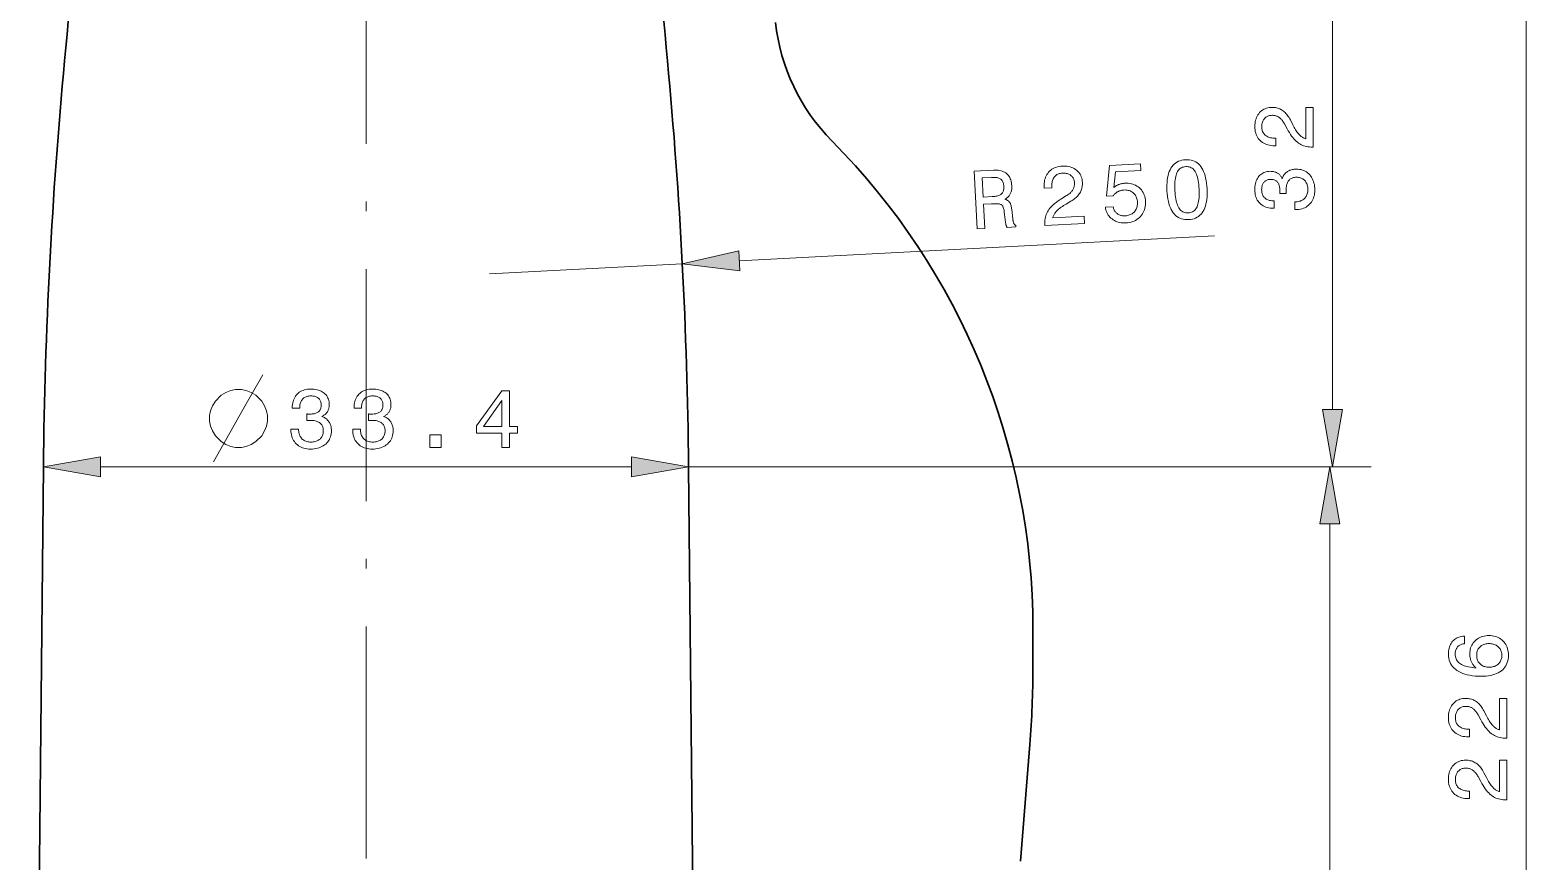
# Model space of a CAD drawing. Extents: x 0 to 297, y 0 to 420.
# Drawn here: x 130.6 to 208, y 221 to 264 of the extents above; entities that cross this region are included whole.
import ezdxf

# ---------------------------------------------------------------- set-up
doc = ezdxf.new("R2010")
doc.units = 0
doc.linetypes.add('DASHDOT', pattern=[18.5, 12, -3, 0.5, -3])

msp = doc.modelspace()

# ---------------------------------------------------------------- linework, layer by layer
at = {"color": 7, "linetype": 'DASHDOT', "lineweight": 13}
msp.add_line((147.963, 362.625), (147.963, 88.577), dxfattribs=at)
at = {"color": 7, "lineweight": 13}
for p, q in [((208.02, 118.356), (208.02, 338.447)), ((197.996, 244.356), (197.996, 270.447)), ((167.287, 252.067), (191.897, 253.35)), ((134.218, 241.402), (161.709, 241.402)), ((164.663, 241.402), (199.996, 241.402)), ((164.663, 241.402), (199.863, 241.402)), ((197.863, 174.356), (197.863, 238.447))]:
    msp.add_line(p, q, dxfattribs=at)
at = {"color": 7, "lineweight": 13, "ltscale": 0.25}
msp.add_line((154.35, 251.393), (164.337, 251.913), dxfattribs=at)
at = {"color": 7, "lineweight": 30}
for p, q in [((131.263, 241.402), (130.563, 171.402)), ((164.663, 241.402), (165.363, 171.402))]:
    msp.add_line(p, q, dxfattribs=at)
at = {"color": 7, "lineweight": 30, "ltscale": 0.05}
msp.add_line((182.488, 231.002), (182.488, 233.002), dxfattribs=at)
at = {"color": 7, "lineweight": 30, "ltscale": 0.151327}
msp.add_line((181.847, 220.985), (182.329, 227.018), dxfattribs=at)
at = {"color": 7, "lineweight": 13}
for points in [[(196.996, 257.947), (196.983, 257.947), (196.896, 257.949), (196.811, 257.955), (196.73, 257.966), (196.651, 257.98), (196.575, 257.999), (196.502, 258.021), (196.432, 258.048), (196.365, 258.079), (196.301, 258.114), (196.24, 258.154), (196.18, 258.198), (196.121, 258.25), (196.062, 258.307), (196.002, 258.372), (195.943, 258.443), (195.884, 258.521), (195.825, 258.606), (195.766, 258.697), (195.707, 258.795), (195.649, 258.9), (195.51, 259.155), (195.484, 259.2), (195.459, 259.242), (195.432, 259.282), (195.405, 259.319), (195.378, 259.354), (195.349, 259.386), (195.32, 259.416), (195.291, 259.443), (195.261, 259.468), (195.23, 259.49), (195.199, 259.51), (195.166, 259.528), (195.132, 259.544), (195.098, 259.558), (195.062, 259.569), (195.025, 259.579), (194.987, 259.586), (194.948, 259.591), (194.908, 259.595), (194.867, 259.596), (194.82, 259.594), (194.775, 259.589), (194.732, 259.581), (194.691, 259.569), (194.651, 259.555), (194.614, 259.537), (194.578, 259.516), (194.544, 259.491), (194.512, 259.463), (194.482, 259.432), (194.454, 259.398), (194.429, 259.362), (194.407, 259.324), (194.388, 259.284), (194.372, 259.241), (194.359, 259.196), (194.348, 259.149), (194.341, 259.1), (194.337, 259.048), (194.335, 258.995), (194.337, 258.941), (194.343, 258.891), (194.352, 258.842), (194.365, 258.796), (194.382, 258.751), (194.402, 258.71), (194.426, 258.67), (194.454, 258.633), (194.486, 258.598), (194.521, 258.566), (194.559, 258.536), (194.601, 258.509), (194.645, 258.486), (194.691, 258.465), (194.741, 258.448), (194.794, 258.434), (194.849, 258.423), (194.907, 258.415), (194.967, 258.41), (195.031, 258.409), (195.067, 258.409), (195.067, 258.017), (195.006, 258.017), (194.913, 258.019), (194.824, 258.027), (194.739, 258.041), (194.658, 258.06), (194.581, 258.084), (194.507, 258.114), (194.438, 258.149), (194.373, 258.189), (194.312, 258.235), (194.254, 258.286), (194.201, 258.342), (194.154, 258.402), (194.113, 258.466), (194.077, 258.533), (194.046, 258.604), (194.021, 258.679), (194.002, 258.758), (193.988, 258.841), (193.98, 258.927), (193.977, 259.018), (193.979, 259.105), (193.987, 259.188), (193.999, 259.268), (194.016, 259.345), (194.039, 259.418), (194.066, 259.488), (194.098, 259.555), (194.135, 259.618), (194.177, 259.677), (194.224, 259.734), (194.274, 259.786), (194.328, 259.832), (194.385, 259.873), (194.446, 259.908), (194.509, 259.938), (194.575, 259.963), (194.644, 259.982), (194.717, 259.996), (194.792, 260.004), (194.871, 260.007), (194.932, 260.005), (194.992, 260), (195.05, 259.992), (195.106, 259.981), (195.161, 259.967), (195.215, 259.949), (195.267, 259.928), (195.317, 259.904), (195.366, 259.877), (195.414, 259.846), (195.46, 259.813), (195.504, 259.776), (195.548, 259.735), (195.59, 259.691), (195.631, 259.644), (195.671, 259.593), (195.709, 259.539), (195.747, 259.482), (195.783, 259.421), (195.817, 259.357), (195.946, 259.104), (195.983, 259.034), (196.02, 258.968), (196.055, 258.906), (196.09, 258.849), (196.125, 258.795), (196.158, 258.745), (196.191, 258.699), (196.223, 258.658), (196.255, 258.62), (196.285, 258.587), (196.316, 258.556), (196.348, 258.528), (196.38, 258.502), (196.413, 258.478), (196.446, 258.456), (196.48, 258.437), (196.515, 258.419), (196.551, 258.404), (196.588, 258.39), (196.625, 258.379), (196.625, 260.007), (196.996, 260.007)], [(189.429, 255.687), (189.424, 255.836), (189.425, 255.977), (189.431, 256.112), (189.443, 256.24), (189.461, 256.36), (189.484, 256.474), (189.513, 256.58), (189.548, 256.68), (189.588, 256.772), (189.634, 256.858), (189.686, 256.936), (189.743, 257.007), (189.805, 257.07), (189.872, 257.125), (189.944, 257.173), (190.022, 257.213), (190.105, 257.245), (190.194, 257.269), (190.287, 257.286), (190.386, 257.295), (190.486, 257.296), (190.582, 257.29), (190.673, 257.275), (190.759, 257.251), (190.841, 257.22), (190.918, 257.181), (190.99, 257.133), (191.058, 257.078), (191.122, 257.014), (191.18, 256.942), (191.235, 256.862), (191.284, 256.774), (191.328, 256.679), (191.368, 256.576), (191.402, 256.465), (191.432, 256.347), (191.457, 256.22), (191.477, 256.087), (191.493, 255.945), (191.503, 255.795), (191.508, 255.646), (191.508, 255.504), (191.502, 255.369), (191.49, 255.241), (191.472, 255.121), (191.449, 255.008), (191.421, 254.901), (191.387, 254.802), (191.347, 254.711), (191.301, 254.626), (191.25, 254.549), (191.194, 254.479), (191.132, 254.417), (191.065, 254.362), (190.992, 254.315), (190.914, 254.276), (190.83, 254.244), (190.742, 254.22), (190.647, 254.203), (190.548, 254.194), (190.449, 254.193), (190.354, 254.2), (190.263, 254.215), (190.177, 254.238), (190.096, 254.269), (190.019, 254.309), (189.946, 254.356), (189.878, 254.412), (189.814, 254.476), (189.755, 254.547), (189.7, 254.627), (189.65, 254.715), (189.605, 254.81), (189.565, 254.912), (189.53, 255.022), (189.5, 255.14), (189.475, 255.266), (189.455, 255.399), (189.44, 255.539)], [(179.601, 253.71), (179.445, 256.702), (180.445, 256.754), (180.532, 256.756), (180.614, 256.754), (180.693, 256.747), (180.767, 256.736), (180.837, 256.72), (180.904, 256.699), (180.967, 256.674), (181.025, 256.644), (181.08, 256.61), (181.13, 256.571), (181.177, 256.528), (181.219, 256.48), (181.256, 256.429), (181.289, 256.373), (181.318, 256.312), (181.342, 256.248), (181.362, 256.18), (181.377, 256.107), (181.388, 256.03), (181.395, 255.948), (181.396, 255.9), (181.396, 255.853), (181.393, 255.807), (181.389, 255.763), (181.382, 255.72), (181.373, 255.678), (181.362, 255.638), (181.349, 255.599), (181.334, 255.562), (181.317, 255.526), (181.297, 255.492), (181.276, 255.459), (181.253, 255.428), (181.228, 255.398), (181.201, 255.369), (181.171, 255.342), (181.14, 255.317), (181.107, 255.293), (181.072, 255.271), (181.034, 255.25), (181.067, 255.241), (181.098, 255.23), (181.126, 255.219), (181.154, 255.206), (181.179, 255.192), (181.202, 255.176), (181.224, 255.159), (181.244, 255.141), (181.262, 255.122), (181.279, 255.101), (181.294, 255.078), (181.308, 255.052), (181.321, 255.022), (181.333, 254.988), (181.345, 254.952), (181.356, 254.912), (181.365, 254.868), (181.374, 254.821), (181.382, 254.771), (181.389, 254.717), (181.446, 254.233), (181.45, 254.202), (181.454, 254.173), (181.459, 254.146), (181.464, 254.12), (181.469, 254.097), (181.474, 254.075), (181.48, 254.054), (181.486, 254.035), (181.492, 254.018), (181.498, 254.003), (181.505, 253.989), (181.513, 253.976), (181.521, 253.963), (181.53, 253.951), (181.54, 253.94), (181.55, 253.93), (181.561, 253.921), (181.572, 253.912), (181.584, 253.904), (181.597, 253.896), (181.601, 253.814), (181.148, 253.791), (181.142, 253.801), (181.136, 253.811), (181.13, 253.823), (181.124, 253.836), (181.118, 253.85), (181.113, 253.865), (181.108, 253.88), (181.102, 253.897), (181.097, 253.915), (181.092, 253.933), (181.088, 253.953), (181.083, 253.975), (181.079, 253.997), (181.074, 254.021), (181.07, 254.046), (181.065, 254.073), (181.061, 254.101), (181.057, 254.13), (181.053, 254.161), (181.049, 254.193), (181.008, 254.579), (181.001, 254.636), (180.992, 254.688), (180.982, 254.736), (180.97, 254.779), (180.957, 254.819), (180.942, 254.854), (180.926, 254.885), (180.908, 254.913), (180.889, 254.935), (180.868, 254.954), (180.844, 254.97), (180.813, 254.983), (180.776, 254.994), (180.733, 255.004), (180.684, 255.011), (180.628, 255.016), (180.567, 255.019), (180.499, 255.02), (180.426, 255.019), (180.346, 255.016), (179.935, 254.994), (180.001, 253.731)], [(180.353, 256.382), (179.864, 256.356), (179.916, 255.36), (180.377, 255.384), (180.445, 255.389), (180.509, 255.396), (180.568, 255.405), (180.623, 255.416), (180.674, 255.429), (180.72, 255.444), (180.762, 255.461), (180.8, 255.481), (180.833, 255.502), (180.862, 255.526), (180.887, 255.552), (180.909, 255.581), (180.928, 255.613), (180.945, 255.648), (180.958, 255.685), (180.968, 255.726), (180.976, 255.77), (180.98, 255.816), (180.982, 255.866), (180.981, 255.918), (180.977, 255.97), (180.97, 256.018), (180.961, 256.063), (180.949, 256.105), (180.935, 256.144), (180.918, 256.18), (180.898, 256.212), (180.876, 256.242), (180.851, 256.268), (180.824, 256.291), (180.794, 256.312), (180.759, 256.329), (180.722, 256.345), (180.68, 256.357), (180.635, 256.368), (180.586, 256.375), (180.533, 256.381), (180.477, 256.384), (180.416, 256.384)], [(183.105, 253.893), (183.104, 253.905), (183.102, 253.993), (183.104, 254.078), (183.11, 254.16), (183.12, 254.239), (183.135, 254.316), (183.154, 254.39), (183.177, 254.461), (183.204, 254.529), (183.236, 254.595), (183.272, 254.658), (183.314, 254.72), (183.362, 254.782), (183.416, 254.844), (183.478, 254.907), (183.546, 254.97), (183.621, 255.033), (183.702, 255.096), (183.79, 255.16), (183.885, 255.224), (183.987, 255.288), (184.234, 255.44), (184.277, 255.467), (184.318, 255.495), (184.357, 255.524), (184.392, 255.553), (184.426, 255.582), (184.456, 255.612), (184.485, 255.642), (184.51, 255.673), (184.534, 255.704), (184.554, 255.736), (184.573, 255.769), (184.589, 255.802), (184.603, 255.837), (184.615, 255.872), (184.624, 255.909), (184.632, 255.946), (184.637, 255.984), (184.641, 256.023), (184.642, 256.064), (184.641, 256.105), (184.637, 256.151), (184.629, 256.196), (184.619, 256.239), (184.605, 256.279), (184.589, 256.318), (184.569, 256.354), (184.546, 256.389), (184.519, 256.421), (184.49, 256.452), (184.457, 256.481), (184.422, 256.507), (184.385, 256.53), (184.346, 256.55), (184.304, 256.567), (184.261, 256.58), (184.215, 256.591), (184.168, 256.599), (184.118, 256.604), (184.067, 256.605), (184.013, 256.604), (183.96, 256.6), (183.909, 256.591), (183.861, 256.58), (183.816, 256.564), (183.772, 256.545), (183.732, 256.523), (183.694, 256.496), (183.658, 256.467), (183.625, 256.433), (183.594, 256.397), (183.566, 256.357), (183.542, 256.314), (183.521, 256.269), (183.503, 256.221), (183.488, 256.17), (183.477, 256.117), (183.468, 256.062), (183.464, 256.003), (183.462, 255.942), (183.464, 255.879), (183.466, 255.843), (183.074, 255.823), (183.071, 255.884), (183.069, 255.977), (183.072, 256.066), (183.081, 256.152), (183.096, 256.233), (183.116, 256.312), (183.142, 256.386), (183.173, 256.457), (183.21, 256.525), (183.253, 256.588), (183.301, 256.648), (183.354, 256.704), (183.412, 256.754), (183.473, 256.799), (183.538, 256.838), (183.608, 256.873), (183.682, 256.901), (183.759, 256.925), (183.841, 256.943), (183.927, 256.956), (184.017, 256.963), (184.104, 256.965), (184.188, 256.962), (184.269, 256.954), (184.346, 256.941), (184.42, 256.923), (184.492, 256.899), (184.56, 256.871), (184.625, 256.837), (184.686, 256.798), (184.745, 256.754), (184.8, 256.706), (184.849, 256.655), (184.893, 256.6), (184.931, 256.542), (184.964, 256.48), (184.992, 256.415), (185.015, 256.347), (185.032, 256.275), (185.045, 256.2), (185.051, 256.122), (185.053, 256.061), (185.051, 256.001), (185.046, 255.943), (185.038, 255.885), (185.027, 255.83), (185.012, 255.775), (184.994, 255.722), (184.972, 255.671), (184.948, 255.62), (184.92, 255.572), (184.888, 255.524), (184.854, 255.477), (184.815, 255.432), (184.774, 255.387), (184.729, 255.344), (184.68, 255.302), (184.628, 255.26), (184.573, 255.22), (184.514, 255.181), (184.452, 255.143), (184.206, 255.001), (184.138, 254.961), (184.074, 254.921), (184.014, 254.882), (183.958, 254.844), (183.906, 254.807), (183.858, 254.771), (183.815, 254.736), (183.775, 254.701), (183.739, 254.668), (183.707, 254.635), (183.678, 254.603), (183.652, 254.57), (183.627, 254.537), (183.605, 254.503), (183.585, 254.468), (183.567, 254.433), (183.552, 254.397), (183.538, 254.361), (183.527, 254.323), (183.517, 254.286), (185.143, 254.37), (185.162, 254)], [(186.241, 254.839), (186.641, 254.86), (186.652, 254.815), (186.665, 254.772), (186.681, 254.731), (186.699, 254.692), (186.719, 254.655), (186.741, 254.621), (186.766, 254.589), (186.794, 254.559), (186.823, 254.531), (186.855, 254.505), (186.889, 254.482), (186.925, 254.461), (186.962, 254.443), (187.001, 254.428), (187.041, 254.416), (187.083, 254.406), (187.127, 254.399), (187.172, 254.395), (187.219, 254.393), (187.267, 254.395), (187.326, 254.399), (187.383, 254.408), (187.436, 254.42), (187.488, 254.435), (187.536, 254.455), (187.583, 254.477), (187.626, 254.503), (187.667, 254.533), (187.706, 254.566), (187.742, 254.603), (187.775, 254.643), (187.804, 254.684), (187.829, 254.728), (187.851, 254.774), (187.868, 254.822), (187.882, 254.872), (187.892, 254.925), (187.899, 254.979), (187.901, 255.036), (187.9, 255.095), (187.895, 255.154), (187.887, 255.211), (187.875, 255.266), (187.859, 255.318), (187.84, 255.367), (187.818, 255.413), (187.792, 255.457), (187.763, 255.498), (187.73, 255.536), (187.694, 255.572), (187.654, 255.604), (187.613, 255.633), (187.569, 255.658), (187.523, 255.679), (187.474, 255.696), (187.424, 255.71), (187.371, 255.72), (187.315, 255.726), (187.258, 255.729), (187.198, 255.727), (187.163, 255.725), (187.129, 255.721), (187.096, 255.716), (187.063, 255.709), (187.032, 255.701), (187, 255.692), (186.97, 255.681), (186.94, 255.669), (186.911, 255.656), (186.882, 255.641), (186.855, 255.625), (186.828, 255.608), (186.802, 255.589), (186.776, 255.569), (186.752, 255.548), (186.728, 255.525), (186.705, 255.501), (186.683, 255.476), (186.662, 255.45), (186.642, 255.422), (186.298, 255.404), (186.452, 257.004), (188.052, 257.087), (188.07, 256.733), (186.758, 256.665), (186.68, 255.852), (186.701, 255.872), (186.723, 255.891), (186.746, 255.909), (186.769, 255.926), (186.793, 255.942), (186.818, 255.957), (186.844, 255.972), (186.871, 255.985), (186.898, 255.998), (186.927, 256.01), (186.956, 256.021), (186.985, 256.031), (187.015, 256.04), (187.046, 256.048), (187.078, 256.055), (187.11, 256.061), (187.142, 256.066), (187.175, 256.07), (187.209, 256.074), (187.243, 256.076), (187.334, 256.078), (187.421, 256.074), (187.505, 256.065), (187.585, 256.05), (187.663, 256.029), (187.737, 256.003), (187.807, 255.971), (187.875, 255.933), (187.939, 255.89), (187.999, 255.841), (188.056, 255.787), (188.107, 255.73), (188.152, 255.669), (188.192, 255.604), (188.227, 255.535), (188.256, 255.463), (188.279, 255.387), (188.298, 255.308), (188.311, 255.225), (188.318, 255.138), (188.32, 255.045), (188.315, 254.955), (188.305, 254.869), (188.288, 254.786), (188.266, 254.707), (188.237, 254.63), (188.202, 254.557), (188.161, 254.488), (188.113, 254.421), (188.06, 254.358), (188.001, 254.299), (187.939, 254.246), (187.873, 254.198), (187.802, 254.157), (187.728, 254.12), (187.65, 254.09), (187.568, 254.065), (187.483, 254.046), (187.393, 254.033), (187.299, 254.025), (187.216, 254.023), (187.135, 254.026), (187.057, 254.034), (186.982, 254.046), (186.909, 254.064), (186.839, 254.087), (186.771, 254.115), (186.706, 254.147), (186.644, 254.185), (186.585, 254.227), (186.529, 254.274), (186.478, 254.323), (186.431, 254.376), (186.39, 254.433), (186.353, 254.492), (186.321, 254.555), (186.294, 254.621), (186.272, 254.691), (186.254, 254.763)], [(189.842, 255.709), (189.85, 255.588), (189.86, 255.475), (189.873, 255.368), (189.889, 255.268), (189.908, 255.175), (189.929, 255.088), (189.953, 255.009), (189.979, 254.936), (190.009, 254.87), (190.041, 254.81), (190.076, 254.757), (190.114, 254.71), (190.155, 254.669), (190.199, 254.634), (190.246, 254.605), (190.297, 254.582), (190.35, 254.564), (190.407, 254.553), (190.467, 254.547), (190.529, 254.548), (190.592, 254.554), (190.651, 254.565), (190.707, 254.583), (190.758, 254.605), (190.806, 254.633), (190.85, 254.667), (190.89, 254.706), (190.926, 254.751), (190.959, 254.801), (190.987, 254.857), (191.012, 254.918), (191.034, 254.987), (191.052, 255.062), (191.068, 255.143), (191.079, 255.232), (191.088, 255.327), (191.093, 255.429), (191.095, 255.537), (191.093, 255.652), (191.088, 255.774), (191.08, 255.896), (191.07, 256.011), (191.057, 256.119), (191.041, 256.22), (191.023, 256.313), (191.002, 256.4), (190.979, 256.48), (190.952, 256.553), (190.924, 256.619), (190.892, 256.678), (190.858, 256.73), (190.821, 256.777), (190.78, 256.817), (190.736, 256.852), (190.689, 256.881), (190.638, 256.904), (190.585, 256.921), (190.528, 256.932), (190.468, 256.938), (190.405, 256.937), (190.342, 256.931), (190.283, 256.919), (190.228, 256.902), (190.177, 256.879), (190.129, 256.851), (190.085, 256.817), (190.045, 256.777), (190.008, 256.732), (189.975, 256.681), (189.946, 256.625), (189.92, 256.563), (189.898, 256.494), (189.879, 256.419), (189.864, 256.337), (189.852, 256.248), (189.843, 256.154), (189.838, 256.052), (189.836, 255.944), (189.837, 255.83)], [(196.056, 254.713), (196.056, 255.111), (196.117, 255.114), (196.176, 255.12), (196.233, 255.13), (196.286, 255.142), (196.336, 255.158), (196.384, 255.177), (196.429, 255.199), (196.471, 255.225), (196.51, 255.253), (196.546, 255.285), (196.579, 255.32), (196.608, 255.358), (196.634, 255.398), (196.657, 255.441), (196.676, 255.486), (196.692, 255.535), (196.704, 255.586), (196.713, 255.639), (196.718, 255.695), (196.72, 255.754), (196.718, 255.812), (196.713, 255.867), (196.705, 255.92), (196.694, 255.97), (196.68, 256.018), (196.663, 256.063), (196.642, 256.106), (196.618, 256.146), (196.592, 256.184), (196.562, 256.219), (196.529, 256.251), (196.494, 256.28), (196.456, 256.306), (196.416, 256.328), (196.374, 256.347), (196.329, 256.362), (196.282, 256.374), (196.233, 256.382), (196.181, 256.387), (196.127, 256.389), (196.078, 256.387), (196.031, 256.382), (195.987, 256.374), (195.944, 256.362), (195.904, 256.347), (195.866, 256.329), (195.83, 256.307), (195.797, 256.282), (195.765, 256.253), (195.736, 256.221), (195.71, 256.186), (195.686, 256.149), (195.665, 256.109), (195.646, 256.066), (195.631, 256.02), (195.618, 255.971), (195.609, 255.92), (195.602, 255.866), (195.597, 255.81), (195.596, 255.75), (195.596, 255.742), (195.596, 255.733), (195.596, 255.724), (195.596, 255.716), (195.597, 255.707), (195.597, 255.698), (195.597, 255.689), (195.597, 255.68), (195.598, 255.671), (195.598, 255.662), (195.599, 255.652), (195.599, 255.642), (195.6, 255.631), (195.6, 255.62), (195.601, 255.608), (195.601, 255.595), (195.602, 255.582), (195.603, 255.569), (195.604, 255.554), (195.604, 255.539), (195.265, 255.539), (195.265, 255.549), (195.266, 255.558), (195.266, 255.567), (195.267, 255.576), (195.267, 255.585), (195.267, 255.593), (195.267, 255.602), (195.268, 255.611), (195.268, 255.619), (195.268, 255.628), (195.268, 255.636), (195.269, 255.645), (195.269, 255.653), (195.269, 255.661), (195.269, 255.668), (195.269, 255.676), (195.269, 255.684), (195.269, 255.691), (195.269, 255.699), (195.269, 255.706), (195.268, 255.763), (195.265, 255.816), (195.259, 255.867), (195.251, 255.915), (195.241, 255.959), (195.228, 256.001), (195.213, 256.039), (195.196, 256.075), (195.176, 256.107), (195.154, 256.137), (195.13, 256.164), (195.104, 256.188), (195.074, 256.209), (195.043, 256.227), (195.009, 256.242), (194.973, 256.255), (194.934, 256.265), (194.893, 256.272), (194.849, 256.276), (194.803, 256.277), (194.759, 256.276), (194.716, 256.272), (194.676, 256.265), (194.638, 256.255), (194.602, 256.243), (194.568, 256.228), (194.536, 256.211), (194.506, 256.19), (194.479, 256.167), (194.453, 256.141), (194.43, 256.113), (194.409, 256.082), (194.391, 256.049), (194.375, 256.013), (194.362, 255.975), (194.351, 255.935), (194.342, 255.893), (194.336, 255.847), (194.332, 255.8), (194.331, 255.75), (194.333, 255.694), (194.338, 255.641), (194.346, 255.591), (194.357, 255.543), (194.372, 255.498), (194.39, 255.456), (194.411, 255.416), (194.435, 255.38), (194.463, 255.346), (194.493, 255.315), (194.527, 255.287), (194.564, 255.261), (194.604, 255.239), (194.648, 255.22), (194.694, 255.203), (194.743, 255.19), (194.795, 255.18), (194.85, 255.172), (194.909, 255.168), (194.97, 255.166), (194.97, 254.783), (194.94, 254.783), (194.854, 254.785), (194.771, 254.793), (194.692, 254.806), (194.617, 254.823), (194.545, 254.847), (194.476, 254.875), (194.411, 254.908), (194.35, 254.946), (194.292, 254.99), (194.238, 255.039), (194.189, 255.092), (194.144, 255.148), (194.105, 255.208), (194.071, 255.272), (194.042, 255.339), (194.019, 255.41), (194, 255.485), (193.987, 255.562), (193.98, 255.644), (193.977, 255.729), (193.979, 255.819), (193.985, 255.905), (193.996, 255.986), (194.011, 256.064), (194.03, 256.137), (194.054, 256.206), (194.081, 256.271), (194.113, 256.332), (194.149, 256.389), (194.19, 256.442), (194.234, 256.49), (194.282, 256.533), (194.333, 256.571), (194.387, 256.604), (194.445, 256.631), (194.506, 256.654), (194.571, 256.672), (194.638, 256.685), (194.71, 256.692), (194.784, 256.695), (194.827, 256.694), (194.869, 256.691), (194.909, 256.686), (194.948, 256.679), (194.986, 256.671), (195.022, 256.66), (195.057, 256.648), (195.091, 256.633), (195.124, 256.617), (195.155, 256.599), (195.185, 256.579), (195.214, 256.557), (195.241, 256.533), (195.267, 256.507), (195.291, 256.48), (195.314, 256.451), (195.335, 256.419), (195.354, 256.387), (195.373, 256.352), (195.389, 256.315), (195.408, 256.362), (195.429, 256.407), (195.451, 256.45), (195.476, 256.49), (195.503, 256.528), (195.531, 256.564), (195.562, 256.597), (195.594, 256.628), (195.629, 256.657), (195.666, 256.683), (195.704, 256.707), (195.744, 256.728), (195.786, 256.747), (195.83, 256.763), (195.875, 256.777), (195.922, 256.788), (195.971, 256.797), (196.021, 256.803), (196.073, 256.807), (196.127, 256.809), (196.212, 256.806), (196.293, 256.797), (196.371, 256.782), (196.446, 256.761), (196.517, 256.735), (196.584, 256.702), (196.649, 256.664), (196.709, 256.62), (196.767, 256.569), (196.821, 256.513), (196.871, 256.452), (196.915, 256.388), (196.954, 256.319), (196.988, 256.246), (197.017, 256.17), (197.04, 256.089), (197.059, 256.005), (197.072, 255.917), (197.08, 255.825), (197.082, 255.729), (197.08, 255.638), (197.071, 255.551), (197.058, 255.468), (197.039, 255.388), (197.014, 255.312), (196.984, 255.24), (196.949, 255.172), (196.908, 255.107), (196.862, 255.046), (196.81, 254.989), (196.754, 254.937), (196.694, 254.89), (196.631, 254.848), (196.564, 254.812), (196.493, 254.782), (196.419, 254.757), (196.341, 254.738), (196.259, 254.724), (196.174, 254.716), (196.085, 254.713)], [(167.26, 252.587), (164.337, 251.913), (167.314, 251.547)], [(141.514, 245.402), (141.214, 245.402), (140.964, 245.352), (140.714, 245.252), (140.464, 245.102), (140.164, 244.802), (140.014, 244.552), (139.914, 244.302), (139.864, 244.052), (139.864, 243.752), (139.914, 243.502), (140.014, 243.252), (140.164, 243.002), (140.464, 242.702), (140.714, 242.552), (140.964, 242.452), (141.214, 242.402), (141.514, 242.402), (141.764, 242.452), (142.014, 242.552), (142.264, 242.702), (142.564, 243.002), (142.714, 243.252), (142.814, 243.502), (142.864, 243.752), (142.864, 244.052), (142.814, 244.302), (142.714, 244.552), (142.564, 244.802), (142.264, 245.102), (142.014, 245.252), (141.764, 245.352)], [(144.075, 243.342), (144.474, 243.342), (144.476, 243.28), (144.482, 243.221), (144.492, 243.165), (144.504, 243.112), (144.52, 243.061), (144.539, 243.014), (144.561, 242.969), (144.587, 242.927), (144.616, 242.888), (144.647, 242.852), (144.682, 242.819), (144.72, 242.789), (144.76, 242.763), (144.803, 242.74), (144.849, 242.721), (144.897, 242.706), (144.948, 242.693), (145.001, 242.685), (145.058, 242.679), (145.117, 242.678), (145.174, 242.679), (145.23, 242.684), (145.282, 242.692), (145.333, 242.703), (145.38, 242.717), (145.426, 242.735), (145.468, 242.755), (145.508, 242.779), (145.546, 242.806), (145.581, 242.836), (145.614, 242.869), (145.642, 242.904), (145.668, 242.941), (145.69, 242.981), (145.709, 243.023), (145.724, 243.068), (145.736, 243.115), (145.744, 243.164), (145.749, 243.216), (145.751, 243.27), (145.749, 243.319), (145.744, 243.366), (145.736, 243.411), (145.724, 243.453), (145.709, 243.493), (145.691, 243.531), (145.669, 243.567), (145.644, 243.601), (145.615, 243.632), (145.583, 243.661), (145.549, 243.688), (145.511, 243.712), (145.471, 243.733), (145.428, 243.751), (145.382, 243.766), (145.333, 243.779), (145.282, 243.789), (145.228, 243.796), (145.172, 243.8), (145.112, 243.801), (145.104, 243.801), (145.095, 243.801), (145.087, 243.801), (145.078, 243.801), (145.069, 243.801), (145.06, 243.801), (145.051, 243.8), (145.042, 243.8), (145.033, 243.8), (145.024, 243.799), (145.014, 243.799), (145.004, 243.798), (144.993, 243.798), (144.982, 243.797), (144.97, 243.797), (144.957, 243.796), (144.944, 243.795), (144.931, 243.795), (144.916, 243.794), (144.901, 243.793), (144.901, 244.132), (144.911, 244.132), (144.92, 244.132), (144.929, 244.131), (144.938, 244.131), (144.947, 244.131), (144.956, 244.13), (144.964, 244.13), (144.973, 244.13), (144.982, 244.129), (144.99, 244.129), (144.998, 244.129), (145.007, 244.129), (145.015, 244.129), (145.023, 244.129), (145.031, 244.128), (145.038, 244.128), (145.046, 244.128), (145.053, 244.128), (145.061, 244.128), (145.068, 244.128), (145.125, 244.129), (145.178, 244.133), (145.229, 244.139), (145.277, 244.147), (145.321, 244.157), (145.363, 244.17), (145.401, 244.184), (145.437, 244.202), (145.47, 244.221), (145.499, 244.243), (145.526, 244.267), (145.55, 244.294), (145.571, 244.323), (145.589, 244.354), (145.604, 244.388), (145.617, 244.425), (145.627, 244.463), (145.634, 244.504), (145.638, 244.548), (145.639, 244.594), (145.638, 244.639), (145.634, 244.681), (145.627, 244.721), (145.618, 244.759), (145.605, 244.795), (145.59, 244.829), (145.573, 244.861), (145.552, 244.891), (145.529, 244.919), (145.503, 244.944), (145.475, 244.967), (145.444, 244.988), (145.411, 245.006), (145.376, 245.022), (145.338, 245.036), (145.297, 245.047), (145.255, 245.055), (145.21, 245.061), (145.162, 245.065), (145.112, 245.066), (145.056, 245.065), (145.003, 245.06), (144.953, 245.052), (144.905, 245.04), (144.86, 245.026), (144.818, 245.008), (144.779, 244.987), (144.742, 244.962), (144.708, 244.935), (144.677, 244.904), (144.649, 244.87), (144.623, 244.833), (144.601, 244.793), (144.582, 244.75), (144.565, 244.704), (144.552, 244.655), (144.542, 244.602), (144.534, 244.547), (144.53, 244.489), (144.528, 244.428), (144.145, 244.428), (144.145, 244.457), (144.147, 244.543), (144.155, 244.626), (144.168, 244.705), (144.186, 244.781), (144.209, 244.853), (144.237, 244.921), (144.27, 244.986), (144.309, 245.047), (144.352, 245.105), (144.401, 245.159), (144.454, 245.209), (144.51, 245.253), (144.571, 245.292), (144.634, 245.326), (144.701, 245.355), (144.772, 245.379), (144.847, 245.397), (144.925, 245.41), (145.006, 245.418), (145.091, 245.421), (145.181, 245.418), (145.267, 245.412), (145.348, 245.401), (145.426, 245.386), (145.499, 245.367), (145.568, 245.344), (145.633, 245.316), (145.694, 245.284), (145.751, 245.248), (145.804, 245.208), (145.852, 245.163), (145.895, 245.116), (145.933, 245.065), (145.966, 245.01), (145.994, 244.952), (146.016, 244.891), (146.034, 244.827), (146.047, 244.759), (146.054, 244.688), (146.057, 244.613), (146.056, 244.57), (146.053, 244.529), (146.048, 244.488), (146.041, 244.449), (146.033, 244.412), (146.022, 244.375), (146.01, 244.34), (145.995, 244.306), (145.979, 244.273), (145.961, 244.242), (145.941, 244.212), (145.919, 244.183), (145.895, 244.156), (145.869, 244.131), (145.842, 244.107), (145.813, 244.084), (145.782, 244.063), (145.749, 244.043), (145.714, 244.025), (145.677, 244.008), (145.725, 243.989), (145.77, 243.969), (145.812, 243.946), (145.853, 243.921), (145.891, 243.895), (145.926, 243.866), (145.959, 243.835), (145.99, 243.803), (146.019, 243.768), (146.045, 243.732), (146.069, 243.693), (146.09, 243.653), (146.109, 243.611), (146.125, 243.568), (146.139, 243.523), (146.151, 243.476), (146.159, 243.427), (146.166, 243.376), (146.169, 243.324), (146.171, 243.27), (146.168, 243.185), (146.159, 243.104), (146.144, 243.026), (146.123, 242.952), (146.097, 242.881), (146.064, 242.813), (146.026, 242.749), (145.982, 242.688), (145.932, 242.631), (145.875, 242.577), (145.815, 242.527), (145.75, 242.482), (145.681, 242.443), (145.608, 242.409), (145.532, 242.38), (145.451, 242.357), (145.367, 242.339), (145.279, 242.326), (145.187, 242.318), (145.091, 242.315), (145, 242.318), (144.913, 242.326), (144.83, 242.34), (144.75, 242.359), (144.674, 242.383), (144.602, 242.413), (144.534, 242.448), (144.469, 242.489), (144.408, 242.535), (144.351, 242.587), (144.299, 242.643), (144.252, 242.703), (144.21, 242.767), (144.174, 242.834), (144.144, 242.904), (144.119, 242.979), (144.1, 243.057), (144.086, 243.138), (144.078, 243.223), (144.075, 243.312)], [(147.273, 243.342), (147.672, 243.342), (147.675, 243.28), (147.681, 243.221), (147.69, 243.165), (147.703, 243.112), (147.718, 243.061), (147.737, 243.014), (147.76, 242.969), (147.785, 242.927), (147.814, 242.888), (147.846, 242.852), (147.88, 242.819), (147.918, 242.789), (147.958, 242.763), (148.001, 242.74), (148.047, 242.721), (148.095, 242.706), (148.146, 242.693), (148.199, 242.685), (148.256, 242.679), (148.315, 242.678), (148.372, 242.679), (148.428, 242.684), (148.48, 242.692), (148.531, 242.703), (148.578, 242.717), (148.624, 242.735), (148.666, 242.755), (148.707, 242.779), (148.744, 242.806), (148.78, 242.836), (148.812, 242.869), (148.841, 242.904), (148.866, 242.941), (148.888, 242.981), (148.907, 243.023), (148.922, 243.068), (148.934, 243.115), (148.942, 243.164), (148.948, 243.216), (148.949, 243.27), (148.948, 243.319), (148.943, 243.366), (148.934, 243.411), (148.922, 243.453), (148.907, 243.493), (148.889, 243.531), (148.867, 243.567), (148.842, 243.601), (148.814, 243.632), (148.782, 243.661), (148.747, 243.688), (148.709, 243.712), (148.669, 243.733), (148.626, 243.751), (148.58, 243.766), (148.532, 243.779), (148.48, 243.789), (148.426, 243.796), (148.37, 243.8), (148.31, 243.801), (148.302, 243.801), (148.293, 243.801), (148.285, 243.801), (148.276, 243.801), (148.267, 243.801), (148.258, 243.801), (148.249, 243.8), (148.24, 243.8), (148.231, 243.8), (148.222, 243.799), (148.212, 243.799), (148.202, 243.798), (148.191, 243.798), (148.18, 243.797), (148.168, 243.797), (148.156, 243.796), (148.143, 243.795), (148.129, 243.795), (148.115, 243.794), (148.1, 243.793), (148.1, 244.132), (148.109, 244.132), (148.118, 244.132), (148.127, 244.131), (148.136, 244.131), (148.145, 244.131), (148.154, 244.13), (148.163, 244.13), (148.171, 244.13), (148.18, 244.129), (148.188, 244.129), (148.197, 244.129), (148.205, 244.129), (148.213, 244.129), (148.221, 244.129), (148.229, 244.128), (148.237, 244.128), (148.244, 244.128), (148.252, 244.128), (148.259, 244.128), (148.266, 244.128), (148.323, 244.129), (148.377, 244.133), (148.427, 244.139), (148.475, 244.147), (148.519, 244.157), (148.561, 244.17), (148.6, 244.184), (148.635, 244.202), (148.668, 244.221), (148.697, 244.243), (148.724, 244.267), (148.748, 244.294), (148.769, 244.323), (148.787, 244.354), (148.802, 244.388), (148.815, 244.425), (148.825, 244.463), (148.832, 244.504), (148.836, 244.548), (148.838, 244.594), (148.836, 244.639), (148.832, 244.681), (148.825, 244.721), (148.816, 244.759), (148.804, 244.795), (148.789, 244.829), (148.771, 244.861), (148.751, 244.891), (148.727, 244.919), (148.702, 244.944), (148.673, 244.967), (148.642, 244.988), (148.609, 245.006), (148.574, 245.022), (148.536, 245.036), (148.495, 245.047), (148.453, 245.055), (148.408, 245.061), (148.36, 245.065), (148.31, 245.066), (148.255, 245.065), (148.201, 245.06), (148.151, 245.052), (148.103, 245.04), (148.058, 245.026), (148.016, 245.008), (147.977, 244.987), (147.94, 244.962), (147.906, 244.935), (147.875, 244.904), (147.847, 244.87), (147.822, 244.833), (147.799, 244.793), (147.78, 244.75), (147.764, 244.704), (147.75, 244.655), (147.74, 244.602), (147.732, 244.547), (147.728, 244.489), (147.727, 244.428), (147.343, 244.428), (147.343, 244.457), (147.345, 244.543), (147.353, 244.626), (147.366, 244.705), (147.384, 244.781), (147.407, 244.853), (147.435, 244.921), (147.468, 244.986), (147.507, 245.047), (147.55, 245.105), (147.599, 245.159), (147.652, 245.209), (147.709, 245.253), (147.769, 245.292), (147.832, 245.326), (147.9, 245.355), (147.97, 245.379), (148.045, 245.397), (148.123, 245.41), (148.204, 245.418), (148.289, 245.421), (148.379, 245.418), (148.465, 245.412), (148.547, 245.401), (148.624, 245.386), (148.697, 245.367), (148.767, 245.344), (148.832, 245.316), (148.893, 245.284), (148.949, 245.248), (149.002, 245.208), (149.05, 245.163), (149.093, 245.116), (149.131, 245.065), (149.164, 245.01), (149.192, 244.952), (149.214, 244.891), (149.232, 244.827), (149.245, 244.759), (149.252, 244.688), (149.255, 244.613), (149.254, 244.57), (149.251, 244.529), (149.246, 244.488), (149.24, 244.449), (149.231, 244.412), (149.22, 244.375), (149.208, 244.34), (149.194, 244.306), (149.177, 244.273), (149.159, 244.242), (149.139, 244.212), (149.117, 244.183), (149.093, 244.156), (149.068, 244.131), (149.04, 244.107), (149.011, 244.084), (148.98, 244.063), (148.947, 244.043), (148.912, 244.025), (148.875, 244.008), (148.923, 243.989), (148.968, 243.969), (149.01, 243.946), (149.051, 243.921), (149.089, 243.895), (149.124, 243.866), (149.158, 243.835), (149.189, 243.803), (149.217, 243.768), (149.243, 243.732), (149.267, 243.693), (149.289, 243.653), (149.307, 243.611), (149.324, 243.568), (149.337, 243.523), (149.349, 243.476), (149.358, 243.427), (149.364, 243.376), (149.368, 243.324), (149.369, 243.27), (149.366, 243.185), (149.357, 243.104), (149.342, 243.026), (149.322, 242.952), (149.295, 242.881), (149.263, 242.813), (149.224, 242.749), (149.18, 242.688), (149.13, 242.631), (149.074, 242.577), (149.013, 242.527), (148.948, 242.482), (148.879, 242.443), (148.807, 242.409), (148.73, 242.38), (148.65, 242.357), (148.565, 242.339), (148.477, 242.326), (148.385, 242.318), (148.289, 242.315), (148.199, 242.318), (148.111, 242.326), (148.028, 242.34), (147.948, 242.359), (147.872, 242.383), (147.8, 242.413), (147.732, 242.448), (147.667, 242.489), (147.607, 242.535), (147.549, 242.587), (147.497, 242.643), (147.45, 242.703), (147.409, 242.767), (147.373, 242.834), (147.342, 242.904), (147.317, 242.979), (147.298, 243.057), (147.284, 243.138), (147.276, 243.223), (147.273, 243.312)], [(154.996, 242.402), (154.996, 243.144), (153.678, 243.144), (153.678, 243.523), (154.991, 245.334), (155.384, 245.334), (155.384, 243.489), (155.812, 243.489), (155.812, 243.144), (155.384, 243.144), (155.384, 242.402)], [(154.041, 243.489), (154.996, 243.489), (154.996, 244.832)], [(197.475, 244.356), (197.996, 241.402), (198.517, 244.356)], [(151.262, 242.402), (151.262, 243.045), (151.859, 243.045), (151.859, 242.402)], [(134.218, 241.922), (131.263, 241.402), (134.218, 240.881)], [(161.709, 240.881), (164.663, 241.402), (161.709, 241.922)], [(198.384, 238.447), (197.863, 241.402), (197.342, 238.447)], [(204.832, 232.635), (204.832, 232.238), (204.786, 232.232), (204.742, 232.224), (204.701, 232.214), (204.662, 232.201), (204.625, 232.186), (204.591, 232.169), (204.558, 232.149), (204.528, 232.127), (204.5, 232.103), (204.474, 232.076), (204.451, 232.047), (204.43, 232.016), (204.411, 231.983), (204.395, 231.948), (204.382, 231.911), (204.371, 231.872), (204.362, 231.831), (204.356, 231.787), (204.352, 231.742), (204.351, 231.694), (204.354, 231.63), (204.362, 231.569), (204.375, 231.511), (204.394, 231.456), (204.418, 231.404), (204.448, 231.355), (204.483, 231.309), (204.524, 231.267), (204.57, 231.227), (204.621, 231.191), (204.678, 231.157), (204.74, 231.126), (204.808, 231.099), (204.881, 231.074), (204.96, 231.052), (205.045, 231.033), (205.135, 231.017), (205.231, 231.004), (205.332, 230.993), (205.439, 230.986), (205.407, 231.012), (205.377, 231.039), (205.348, 231.067), (205.321, 231.096), (205.296, 231.126), (205.272, 231.158), (205.25, 231.19), (205.229, 231.224), (205.21, 231.259), (205.192, 231.295), (205.176, 231.332), (205.162, 231.37), (205.149, 231.408), (205.138, 231.448), (205.129, 231.488), (205.121, 231.529), (205.115, 231.571), (205.111, 231.614), (205.109, 231.658), (205.108, 231.703), (205.111, 231.786), (205.119, 231.867), (205.132, 231.944), (205.151, 232.018), (205.176, 232.089), (205.206, 232.156), (205.242, 232.221), (205.283, 232.282), (205.329, 232.34), (205.381, 232.394), (205.437, 232.445), (205.497, 232.49), (205.56, 232.53), (205.627, 232.564), (205.697, 232.594), (205.771, 232.617), (205.848, 232.636), (205.929, 232.649), (206.013, 232.657), (206.101, 232.66), (206.188, 232.657), (206.273, 232.649), (206.354, 232.635), (206.431, 232.615), (206.506, 232.59), (206.577, 232.559), (206.644, 232.522), (206.709, 232.48), (206.77, 232.432), (206.827, 232.378), (206.88, 232.32), (206.928, 232.259), (206.97, 232.194), (207.006, 232.126), (207.037, 232.054), (207.062, 231.978), (207.081, 231.899), (207.095, 231.817), (207.104, 231.731), (207.106, 231.642), (207.103, 231.539), (207.092, 231.441), (207.074, 231.348), (207.048, 231.259), (207.015, 231.176), (206.975, 231.098), (206.928, 231.025), (206.873, 230.956), (206.811, 230.893), (206.742, 230.834), (206.665, 230.781), (206.583, 230.733), (206.494, 230.691), (206.398, 230.655), (206.296, 230.624), (206.188, 230.599), (206.073, 230.579), (205.952, 230.565), (205.824, 230.557), (205.69, 230.554), (205.532, 230.557), (205.382, 230.566), (205.239, 230.581), (205.104, 230.602), (204.975, 230.628), (204.854, 230.661), (204.74, 230.7), (204.634, 230.745), (204.535, 230.795), (204.443, 230.852), (204.359, 230.914), (204.284, 230.981), (204.217, 231.053), (204.16, 231.129), (204.111, 231.21), (204.072, 231.296), (204.041, 231.387), (204.019, 231.483), (204.005, 231.583), (204.001, 231.688), (204.003, 231.772), (204.01, 231.852), (204.021, 231.929), (204.036, 232.002), (204.055, 232.071), (204.079, 232.137), (204.107, 232.199), (204.14, 232.257), (204.177, 232.312), (204.218, 232.364), (204.263, 232.411), (204.312, 232.454), (204.365, 232.492), (204.421, 232.526), (204.48, 232.555), (204.543, 232.58), (204.61, 232.601), (204.68, 232.616), (204.754, 232.628)], [(206.105, 232.243), (206.048, 232.241), (205.992, 232.236), (205.94, 232.228), (205.889, 232.217), (205.841, 232.202), (205.796, 232.184), (205.753, 232.163), (205.712, 232.139), (205.673, 232.111), (205.637, 232.08), (205.604, 232.047), (205.574, 232.011), (205.548, 231.974), (205.525, 231.934), (205.506, 231.893), (205.49, 231.849), (205.478, 231.803), (205.469, 231.756), (205.464, 231.706), (205.462, 231.654), (205.464, 231.597), (205.469, 231.541), (205.478, 231.489), (205.49, 231.439), (205.505, 231.391), (205.524, 231.346), (205.547, 231.304), (205.573, 231.264), (205.602, 231.226), (205.635, 231.192), (205.671, 231.16), (205.709, 231.131), (205.75, 231.106), (205.794, 231.084), (205.84, 231.066), (205.889, 231.051), (205.94, 231.039), (205.994, 231.031), (206.05, 231.026), (206.109, 231.024), (206.168, 231.026), (206.225, 231.031), (206.279, 231.039), (206.33, 231.05), (206.38, 231.065), (206.426, 231.084), (206.47, 231.105), (206.512, 231.13), (206.551, 231.158), (206.588, 231.189), (206.621, 231.224), (206.652, 231.26), (206.678, 231.299), (206.701, 231.341), (206.721, 231.384), (206.737, 231.43), (206.749, 231.478), (206.758, 231.529), (206.763, 231.582), (206.765, 231.637), (206.763, 231.69), (206.758, 231.741), (206.748, 231.79), (206.736, 231.837), (206.719, 231.882), (206.699, 231.924), (206.675, 231.965), (206.648, 232.004), (206.617, 232.04), (206.582, 232.075), (206.545, 232.107), (206.505, 232.135), (206.463, 232.16), (206.419, 232.182), (206.372, 232.201), (206.323, 232.216), (206.272, 232.227), (206.219, 232.236), (206.163, 232.241)], [(207.02, 227.347), (207.007, 227.347), (206.92, 227.349), (206.835, 227.355), (206.754, 227.366), (206.675, 227.38), (206.599, 227.399), (206.526, 227.422), (206.456, 227.448), (206.389, 227.479), (206.325, 227.515), (206.264, 227.554), (206.205, 227.598), (206.145, 227.65), (206.086, 227.708), (206.026, 227.772), (205.967, 227.844), (205.908, 227.922), (205.849, 228.006), (205.79, 228.098), (205.731, 228.196), (205.673, 228.3), (205.534, 228.555), (205.508, 228.6), (205.483, 228.642), (205.456, 228.682), (205.429, 228.719), (205.402, 228.754), (205.373, 228.786), (205.345, 228.816), (205.315, 228.843), (205.285, 228.868), (205.254, 228.89), (205.223, 228.91), (205.19, 228.928), (205.156, 228.944), (205.122, 228.958), (205.086, 228.969), (205.049, 228.979), (205.011, 228.986), (204.972, 228.992), (204.932, 228.995), (204.891, 228.996), (204.844, 228.994), (204.799, 228.989), (204.756, 228.981), (204.715, 228.97), (204.675, 228.955), (204.638, 228.937), (204.602, 228.916), (204.568, 228.891), (204.536, 228.864), (204.506, 228.832), (204.478, 228.799), (204.453, 228.763), (204.431, 228.724), (204.412, 228.684), (204.396, 228.641), (204.383, 228.597), (204.373, 228.549), (204.365, 228.5), (204.361, 228.449), (204.359, 228.395), (204.361, 228.342), (204.367, 228.291), (204.376, 228.242), (204.389, 228.196), (204.406, 228.152), (204.426, 228.11), (204.45, 228.071), (204.478, 228.033), (204.51, 227.999), (204.545, 227.966), (204.583, 227.936), (204.625, 227.909), (204.669, 227.886), (204.716, 227.865), (204.765, 227.848), (204.818, 227.834), (204.873, 227.823), (204.931, 227.815), (204.992, 227.81), (205.055, 227.809), (205.091, 227.809), (205.091, 227.417), (205.03, 227.417), (204.937, 227.419), (204.848, 227.428), (204.763, 227.441), (204.682, 227.46), (204.605, 227.484), (204.532, 227.514), (204.462, 227.549), (204.397, 227.59), (204.336, 227.635), (204.278, 227.687), (204.226, 227.743), (204.178, 227.802), (204.137, 227.866), (204.101, 227.933), (204.07, 228.004), (204.045, 228.08), (204.026, 228.158), (204.012, 228.241), (204.004, 228.328), (204.001, 228.418), (204.003, 228.505), (204.011, 228.589), (204.023, 228.669), (204.04, 228.745), (204.063, 228.818), (204.09, 228.888), (204.122, 228.955), (204.159, 229.018), (204.201, 229.078), (204.248, 229.134), (204.299, 229.186), (204.352, 229.232), (204.409, 229.273), (204.47, 229.309), (204.533, 229.339), (204.599, 229.363), (204.668, 229.382), (204.741, 229.396), (204.816, 229.404), (204.895, 229.407), (204.956, 229.405), (205.016, 229.401), (205.074, 229.393), (205.13, 229.381), (205.186, 229.367), (205.239, 229.349), (205.291, 229.328), (205.341, 229.304), (205.39, 229.277), (205.438, 229.247), (205.484, 229.213), (205.528, 229.176), (205.572, 229.135), (205.614, 229.092), (205.655, 229.044), (205.695, 228.994), (205.733, 228.94), (205.771, 228.882), (205.807, 228.822), (205.841, 228.758), (205.97, 228.505), (206.007, 228.435), (206.044, 228.369), (206.079, 228.307), (206.114, 228.249), (206.149, 228.195), (206.182, 228.145), (206.215, 228.1), (206.247, 228.058), (206.279, 228.021), (206.309, 227.987), (206.34, 227.957), (206.372, 227.928), (206.404, 227.902), (206.437, 227.878), (206.47, 227.857), (206.505, 227.837), (206.54, 227.819), (206.575, 227.804), (206.612, 227.791), (206.649, 227.779), (206.649, 229.407), (207.02, 229.407)], [(207.02, 224.149), (207.007, 224.149), (206.92, 224.151), (206.835, 224.157), (206.754, 224.168), (206.675, 224.182), (206.599, 224.201), (206.526, 224.223), (206.456, 224.25), (206.389, 224.281), (206.325, 224.316), (206.264, 224.356), (206.205, 224.4), (206.145, 224.452), (206.086, 224.51), (206.026, 224.574), (205.967, 224.646), (205.908, 224.724), (205.849, 224.808), (205.79, 224.899), (205.731, 224.997), (205.673, 225.102), (205.534, 225.357), (205.508, 225.402), (205.483, 225.444), (205.456, 225.484), (205.429, 225.521), (205.402, 225.556), (205.373, 225.588), (205.345, 225.618), (205.315, 225.645), (205.285, 225.67), (205.254, 225.692), (205.223, 225.712), (205.19, 225.73), (205.156, 225.746), (205.122, 225.76), (205.086, 225.771), (205.049, 225.781), (205.011, 225.788), (204.972, 225.793), (204.932, 225.797), (204.891, 225.798), (204.844, 225.796), (204.799, 225.791), (204.756, 225.783), (204.715, 225.772), (204.675, 225.757), (204.638, 225.739), (204.602, 225.718), (204.568, 225.693), (204.536, 225.665), (204.506, 225.634), (204.478, 225.601), (204.453, 225.565), (204.431, 225.526), (204.412, 225.486), (204.396, 225.443), (204.383, 225.398), (204.373, 225.351), (204.365, 225.302), (204.361, 225.251), (204.359, 225.197), (204.361, 225.144), (204.367, 225.093), (204.376, 225.044), (204.389, 224.998), (204.406, 224.954), (204.426, 224.912), (204.45, 224.872), (204.478, 224.835), (204.51, 224.8), (204.545, 224.768), (204.583, 224.738), (204.625, 224.711), (204.669, 224.688), (204.716, 224.667), (204.765, 224.65), (204.818, 224.636), (204.873, 224.625), (204.931, 224.617), (204.992, 224.612), (205.055, 224.611), (205.091, 224.611), (205.091, 224.219), (205.03, 224.219), (204.937, 224.221), (204.848, 224.229), (204.763, 224.243), (204.682, 224.262), (204.605, 224.286), (204.532, 224.316), (204.462, 224.351), (204.397, 224.391), (204.336, 224.437), (204.278, 224.488), (204.226, 224.544), (204.178, 224.604), (204.137, 224.668), (204.101, 224.735), (204.07, 224.806), (204.045, 224.881), (204.026, 224.96), (204.012, 225.043), (204.004, 225.13), (204.001, 225.22), (204.003, 225.307), (204.011, 225.39), (204.023, 225.47), (204.04, 225.547), (204.063, 225.62), (204.09, 225.69), (204.122, 225.757), (204.159, 225.82), (204.201, 225.879), (204.248, 225.936), (204.299, 225.988), (204.352, 226.034), (204.409, 226.075), (204.47, 226.111), (204.533, 226.141), (204.599, 226.165), (204.668, 226.184), (204.741, 226.198), (204.816, 226.206), (204.895, 226.209), (204.956, 226.207), (205.016, 226.202), (205.074, 226.194), (205.13, 226.183), (205.186, 226.169), (205.239, 226.151), (205.291, 226.13), (205.341, 226.106), (205.39, 226.079), (205.438, 226.049), (205.484, 226.015), (205.528, 225.978), (205.572, 225.937), (205.614, 225.893), (205.655, 225.846), (205.695, 225.796), (205.733, 225.742), (205.771, 225.684), (205.807, 225.624), (205.841, 225.559), (205.97, 225.306), (206.007, 225.236), (206.044, 225.17), (206.079, 225.108), (206.114, 225.051), (206.149, 224.997), (206.182, 224.947), (206.215, 224.901), (206.247, 224.86), (206.279, 224.822), (206.309, 224.789), (206.34, 224.759), (206.372, 224.73), (206.404, 224.704), (206.437, 224.68), (206.47, 224.658), (206.505, 224.639), (206.54, 224.621), (206.575, 224.606), (206.612, 224.592), (206.649, 224.581), (206.649, 226.209), (207.02, 226.209)]]:
    msp.add_lwpolyline(points, close=True, dxfattribs=at)
msp.add_lwpolyline([(140.064, 241.652), (141.764, 244.652), (142.614, 246.152)], dxfattribs=at)
at = {"color": 7, "lineweight": 30}
for centre, radius, start, end in [((-49.227, 279.571), 182.395, 354.60296, 358.0615), ((345.154, 279.571), 182.395, 181.9385, 185.39705), ((179.403, 265.512), 10.3, 186.18913, 224.75529), ((381.251, 238.902), 250, 174.60295, 179.42706), ((-85.324, 238.902), 250, 0.57294, 5.39704), ((146.614, 233.002), 35.874, 0.00001, 44.75538), ((132.488, 231.002), 50, 355.4309, 0)]:
    msp.add_arc(centre, radius, start, end, dxfattribs=at)
at = {"color": 7, "lineweight": 13}
for points in [[(167.26, 252.587), (164.337, 251.913), (167.26, 252.587), (167.314, 251.547)], [(197.475, 244.356), (197.996, 241.402), (197.475, 244.356), (198.517, 244.356)], [(134.218, 241.922), (131.263, 241.402), (134.218, 241.922), (134.218, 240.881)], [(161.709, 240.881), (164.663, 241.402), (161.709, 240.881), (161.709, 241.922)], [(198.384, 238.447), (197.863, 241.402), (198.384, 238.447), (197.342, 238.447)]]:
    msp.add_solid(points, dxfattribs=at)

doc.saveas('drawing.dxf')
